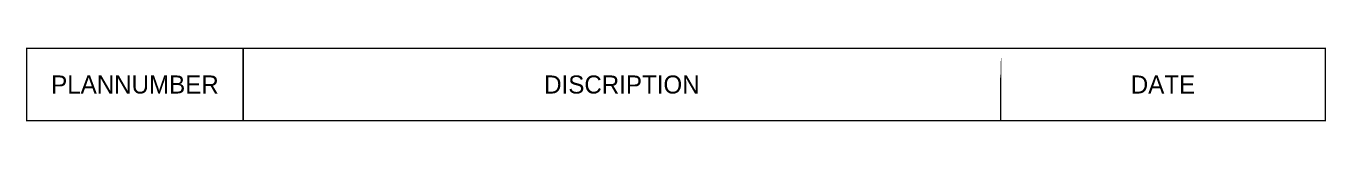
# Model space of a CAD drawing. Header units: millimetres. Extents: x 0 to 180, y -10 to 0.
import ezdxf
from ezdxf.enums import TextEntityAlignment as Align

# ---------------------------------------------------------------- set-up
doc = ezdxf.new("R2010")
doc.units = ezdxf.units.MM
doc.header["$MEASUREMENT"] = 0
doc.styles.add('ISOPLUS', font='isoplus.shx')

msp = doc.modelspace()

# ---------------------------------------------------------------- linework, layer by layer
at = {"const_width": 0.2}
for points in [[(0, 0), (180, 0), (180, -10), (0, -10)], [(135, 0), (135, -10)]]:
    msp.add_lwpolyline(points, close=True, dxfattribs=at)
msp.add_lwpolyline([(30, 0), (30, -10)], dxfattribs=at)

# ---------------------------------------------------------------- texts
at = {"style": 'ISOPLUS'}
for tag, p in [('PLANNUMBER', (15, -5)), ('DISCRIPTION', (82.5, -5)), ('DATE', (157.5, -5))]:
    msp.add_attdef(tag, text='', height=2.5, dxfattribs=at).set_placement(p, align=Align.MIDDLE_CENTER)

doc.saveas('drawing.dxf')
